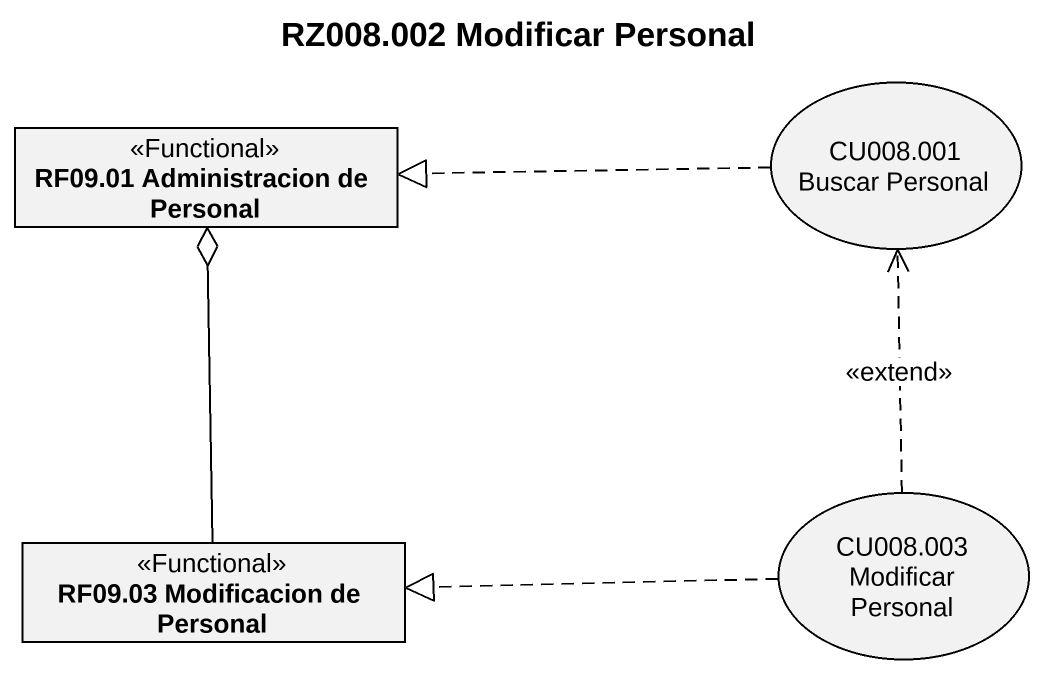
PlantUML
@startuml
title RZ008.002 Modificar Personal
allowmixing
hide circle
hide empty members
class "RF09.01 Administracion de Personal" as RF09_01_Administracion_de <<Functional>>
usecase "CU008.001 Buscar Personal" as CU008_001_Buscar_Personal
class "RF09.03 Modificacion de Personal" as RF09_03_Modificacion_de <<Functional>>
usecase "CU008.003 Modificar Personal" as CU008_003_Modificar_Personal
CU008_001_Buscar_Personal .left.|> RF09_01_Administracion_de
RF09_03_Modificacion_de -up-o RF09_01_Administracion_de
CU008_003_Modificar_Personal .up.> CU008_001_Buscar_Personal : <<extend>>
CU008_003_Modificar_Personal .left.|> RF09_03_Modificacion_de
@enduml
